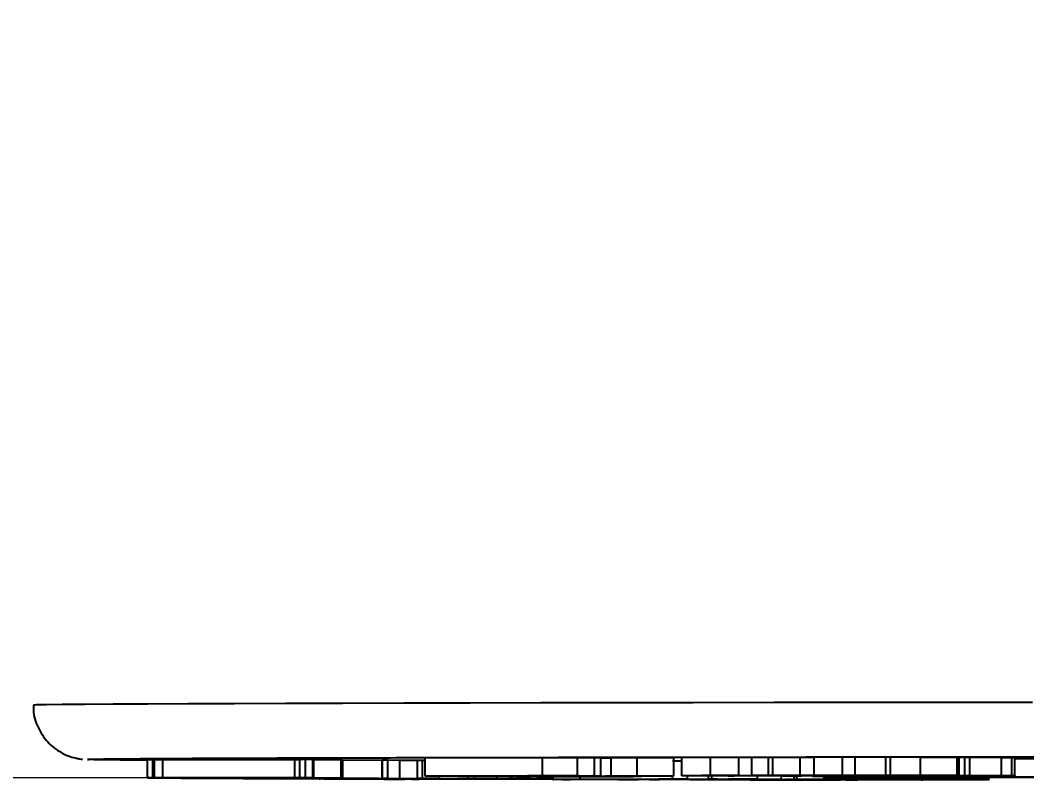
# Model space of a CAD drawing. Header units: millimetres. Extents: x 2278 to 4715, y 679 to 2402.
# Drawn here: x 3269.8 to 3325.5, y 863.6 to 905.6 of the extents above; entities that cross this region are included whole.
import ezdxf

# ---------------------------------------------------------------- set-up
doc = ezdxf.new("R2010")
doc.units = ezdxf.units.MM
doc.layers.add('AM_5', color=3, linetype='Continuous', lineweight=25)
doc.styles.add('SLDTEXTSTYLE1', font='txt.shx', dxfattribs={"width": 0.7, "bigfont": 'gbcbig.shx'})
doc.dimstyles.new('SLDDIMSTYLE12$0', dxfattribs={"dimtxt": 12, "dimasz": 10, "dimexe": 0, "dimexo": 0.0625, "dimgap": 0.875, "dimtad": 1, "dimdec": 1, "dimlfac": 1.8, "dimrnd": 1e-09, "dimzin": 12, "dimdsep": 46, "dimtxsty": 'SLDTEXTSTYLE1', "dimcen": 0.09, "dimdle": 8.16, "dimclrd": 3, "dimclre": 3, "dimadec": 0, "dimazin": 3, "dimtfac": 1, "dimtdec": 1, "dimtofl": 0, "dimtmove": 0, "dimatfit": 3, "dimfxl": 0, "dimfrac": 2, "dimtolj": 1, "dimlwd": 5, "dimlwe": 5, "dimarcsym": 0})

# ---------------------------------------------------------------- blocks, each defined once
blk = doc.blocks.new('*D75')
at = {"layer": 'AM_5', "color": 3, "lineweight": 5, "transparency": 16777216}
blk.add_line((3295.027, 908.865), (3153.981, 908.865), dxfattribs=at)
at = {"layer": 'AM_5', "color": 3, "linetype": 'Continuous', "lineweight": 5, "transparency": 16777216}
for p, q in [((3153.981, 898.865), (3153.981, 873.709)), ((3277.77, 863.709), (3153.981, 863.709))]:
    blk.add_line(p, q, dxfattribs=at)
at = {"layer": 'AM_5', "color": 3, "transparency": 16777216}
for points in [[(3152.314, 898.865), (3155.647, 898.865), (3153.981, 908.865)], [(3152.314, 873.709), (3155.647, 873.709), (3153.981, 863.709)]]:
    blk.add_solid(points, dxfattribs=at)
at = {"layer": 'Defpoints', "color": 0, "transparency": 16777216}
for p in [(3295.09, 908.865), (3153.981, 863.709), (3277.832, 863.709)]:
    blk.add_point(p, dxfattribs=at)
at = {"layer": 'AM_5', "color": 0, "transparency": 16777216, "insert": (3147.106, 886.287), "char_height": 12, "attachment_point": 5, "rotation": 90, "style": 'SLDTEXTSTYLE1'}
blk.add_mtext('\\A1;45', dxfattribs=at)

msp = doc.modelspace()

# ---------------------------------------------------------------- linework, layer by layer
at = {"color": 7, "linetype": 'Continuous', "lineweight": 25}
for p, q in [((3273.522, 864.729), (3273.576, 864.732)), ((3277.133, 864.712), (3276.827, 864.712)), ((3276.827, 863.712), (3276.827, 864.712)), ((3277.197, 864.711), (3277.133, 864.712)), ((3277.133, 863.712), (3277.133, 864.712)), ((3277.197, 864.711), (3277.197, 863.711)), ((3284.987, 864.713), (3277.686, 864.711)), ((3277.686, 863.711), (3277.686, 864.711)), ((3284.987, 863.713), (3284.987, 864.713)), ((3285.565, 864.715), (3285.258, 864.715)), ((3285.258, 863.715), (3285.258, 864.715)), ((3285.975, 864.71), (3285.565, 864.715)), ((3285.565, 863.715), (3285.565, 864.715)), ((3286.031, 864.708), (3285.975, 864.71)), ((3285.975, 863.71), (3285.975, 864.71)), ((3286.034, 863.708), (3286.034, 864.708)), ((3287.535, 863.697), (3287.535, 864.697)), ((3287.638, 863.696), (3287.638, 864.696)), ((3289.802, 864.678), (3287.638, 864.675)), ((3289.802, 863.678), (3289.802, 864.678)), ((3290.095, 864.68), (3289.818, 864.68)), ((3289.818, 863.68), (3289.818, 864.68)), ((3290.781, 864.677), (3290.095, 864.68)), ((3290.095, 864.68), (3290.095, 863.68)), ((3290.781, 863.677), (3290.781, 864.677)), ((3291.758, 864.67), (3290.781, 864.668)), ((3292.035, 864.672), (3291.758, 864.672)), ((3291.758, 863.672), (3291.758, 864.672)), ((3292.18, 864.671), (3292.035, 864.672)), ((3292.035, 863.672), (3292.035, 864.672)), ((3298.67, 864.816), (3292.18, 864.796)), ((3292.18, 863.796), (3292.18, 864.796)), ((3300.602, 864.82), (3298.67, 864.82)), ((3298.67, 863.82), (3298.67, 864.82)), ((3300.602, 863.82), (3300.602, 864.82)), ((3301.555, 864.816), (3300.602, 864.815)), ((3301.555, 863.816), (3301.555, 864.816)), ((3302.474, 864.805), (3301.901, 864.806)), ((3301.901, 863.806), (3301.901, 864.806)), ((3303.902, 864.809), (3302.474, 864.805)), ((3302.474, 863.805), (3302.474, 864.805)), ((3305.929, 864.814), (3303.902, 864.813)), ((3303.902, 863.813), (3303.902, 864.813)), ((3305.929, 863.814), (3305.929, 864.814)), ((3307.963, 864.832), (3306.384, 864.83)), ((3306.384, 863.83), (3306.384, 864.83)), ((3309.525, 864.84), (3307.963, 864.839)), ((3307.963, 863.839), (3307.963, 864.839)), ((3309.525, 863.84), (3309.525, 864.84)), ((3310.239, 864.835), (3309.525, 864.838)), ((3311.174, 864.837), (3310.239, 864.835)), ((3310.239, 863.835), (3310.239, 864.835)), ((3311.405, 864.839), (3311.174, 864.837)), ((3311.174, 863.837), (3311.174, 864.837)), ((3312.928, 864.838), (3311.405, 864.839)), ((3311.405, 863.839), (3311.405, 864.839)), ((3313.688, 864.84), (3312.928, 864.839)), ((3312.928, 863.839), (3312.928, 864.839)), ((3315.253, 864.848), (3313.688, 864.847)), ((3313.688, 863.847), (3313.688, 864.847)), ((3315.253, 863.848), (3315.253, 864.848)), ((3315.967, 864.843), (3315.253, 864.846)), ((3317.659, 864.846), (3315.967, 864.843)), ((3315.967, 863.843), (3315.967, 864.843)), ((3317.914, 864.848), (3317.659, 864.846)), ((3317.659, 863.846), (3317.659, 864.846)), ((3319.578, 864.847), (3317.914, 864.848)), ((3317.914, 863.848), (3317.914, 864.848)), ((3319.578, 863.847), (3319.578, 864.847)), ((3321.717, 864.841), (3321.604, 864.841)), ((3321.604, 863.841), (3321.604, 864.841)), ((3321.717, 863.841), (3321.717, 864.841)), ((3322.023, 864.832), (3321.717, 864.831)), ((3322.293, 864.834), (3322.023, 864.832)), ((3322.023, 863.832), (3322.023, 864.832)), ((3324.057, 864.833), (3322.293, 864.834)), ((3322.293, 863.834), (3322.293, 864.834)), ((3324.057, 863.834), (3324.057, 864.833)), ((3324.628, 863.824), (3324.628, 864.824)), ((3324.792, 863.823), (3324.792, 864.823)), ((3277.218, 863.707), (3276.827, 863.712)), ((3276.827, 863.712), (3277.133, 863.712)), ((3277.133, 863.712), (3277.197, 863.711)), ((3277.507, 863.708), (3277.524, 863.708)), ((3277.686, 863.711), (3284.987, 863.713)), ((3285.133, 863.712), (3277.832, 863.709)), ((3278.68, 863.709), (3278.68, 863.693)), ((3282.132, 863.703), (3282.132, 863.711)), ((3283.089, 863.668), (3282.143, 863.672)), ((3282.143, 863.672), (3282.42, 863.672)), ((3282.42, 863.672), (3282.609, 863.671)), ((3283.366, 863.668), (3283.089, 863.668)), ((3283.178, 863.669), (3283.366, 863.668)), ((3283.191, 863.671), (3289.802, 863.678)), ((3289.575, 863.677), (3283.334, 863.67)), ((3283.366, 863.668), (3283.366, 863.67)), ((3284.532, 863.662), (3289.623, 863.677)), ((3284.532, 863.662), (3284.532, 863.671)), ((3284.674, 863.661), (3284.532, 863.662)), ((3291.933, 863.669), (3284.674, 863.661)), ((3285.314, 863.715), (3285.258, 863.715)), ((3285.258, 863.715), (3285.565, 863.715)), ((3285.565, 863.715), (3285.975, 863.71)), ((3285.975, 863.71), (3285.957, 863.708)), ((3290.781, 863.677), (3286.333, 863.664)), ((3286.333, 863.664), (3286.381, 863.664)), ((3286.381, 863.664), (3291.79, 863.67)), ((3286.381, 863.664), (3286.381, 863.664)), ((3286.532, 863.663), (3286.532, 863.656)), ((3286.876, 863.653), (3286.57, 863.655)), ((3289.146, 863.666), (3289.146, 863.664)), ((3289.623, 863.677), (3289.575, 863.677)), ((3289.96, 863.679), (3289.818, 863.68)), ((3289.818, 863.68), (3290.095, 863.68)), ((3291.606, 863.64), (3289.92, 863.644)), ((3289.92, 863.644), (3290.163, 863.644)), ((3290.095, 863.68), (3290.781, 863.677)), ((3290.163, 863.644), (3290.456, 863.644)), ((3291.07, 863.643), (3296.734, 863.653)), ((3291.558, 863.641), (3291.848, 863.64)), ((3297.213, 863.652), (3291.59, 863.642)), ((3291.848, 863.64), (3291.606, 863.64)), ((3291.946, 863.671), (3291.758, 863.672)), ((3291.758, 863.672), (3292.035, 863.672)), ((3291.783, 863.655), (3291.783, 863.669)), ((3291.79, 863.67), (3291.79, 863.672)), ((3291.848, 863.64), (3291.848, 863.643)), ((3292.035, 863.672), (3292.981, 863.668)), ((3292.18, 863.796), (3298.922, 863.817)), ((3293.048, 863.796), (3292.18, 863.796)), ((3292.703, 863.668), (3292.515, 863.668)), ((3292.981, 863.668), (3292.703, 863.668)), ((3292.981, 863.668), (3292.981, 863.796)), ((3295.321, 863.804), (3293.821, 863.799)), ((3293.985, 863.795), (3293.985, 863.8)), ((3293.985, 863.795), (3293.988, 863.796)), ((3293.988, 863.796), (3293.988, 863.8)), ((3294.33, 863.656), (3296.158, 863.658)), ((3294.484, 863.655), (3294.33, 863.656)), ((3294.545, 863.664), (3294.545, 863.795)), ((3294.925, 863.661), (3294.925, 863.795)), ((3299.952, 863.797), (3295.321, 863.804)), ((3297.291, 863.81), (3295.873, 863.806)), ((3295.873, 863.806), (3300.504, 863.799)), ((3296.158, 863.658), (3296.158, 863.795)), ((3296.158, 863.658), (3299.236, 863.65)), ((3296.872, 863.79), (3298.018, 863.791)), ((3301.922, 863.803), (3297.291, 863.81)), ((3297.407, 863.797), (3297.407, 863.801)), ((3297.959, 863.646), (3297.757, 863.647)), ((3300.602, 863.82), (3297.843, 863.812)), ((3297.843, 863.812), (3301.501, 863.807)), ((3299.236, 863.65), (3297.959, 863.646)), ((3297.967, 863.796), (3297.967, 863.8)), ((3298.018, 863.791), (3298.018, 863.8)), ((3298.018, 863.791), (3299.952, 863.797)), ((3305.929, 863.814), (3298.359, 863.791)), ((3298.922, 863.817), (3298.67, 863.82)), ((3298.67, 863.82), (3300.602, 863.82)), ((3299.236, 863.65), (3299.236, 863.793)), ((3299.25, 863.794), (3299.25, 863.626)), ((3299.87, 863.815), (3299.87, 863.818)), ((3299.87, 863.815), (3301.555, 863.816)), ((3300.504, 863.805), (3300.504, 863.799)), ((3300.504, 863.799), (3301.922, 863.803)), ((3300.731, 863.798), (3300.731, 863.633)), ((3301.901, 863.806), (3302.474, 863.805)), ((3302.474, 863.805), (3304.169, 863.81)), ((3304.936, 863.614), (3302.878, 863.617)), ((3302.878, 863.617), (3303.059, 863.617)), ((3303.059, 863.617), (3303.358, 863.617)), ((3303.681, 863.776), (3303.45, 863.776)), ((3303.681, 863.776), (3303.681, 863.807)), ((3303.902, 863.813), (3305.929, 863.814)), ((3304.169, 863.81), (3303.902, 863.813)), ((3303.984, 863.617), (3308.259, 863.63)), ((3306.642, 863.622), (3304.67, 863.616)), ((3304.816, 863.615), (3304.816, 863.616)), ((3304.816, 863.615), (3305.117, 863.614)), ((3305.117, 863.614), (3304.936, 863.614)), ((3305.117, 863.614), (3305.117, 863.617)), ((3305.855, 863.636), (3305.855, 863.814)), ((3306.384, 863.83), (3309.479, 863.834)), ((3307.244, 863.83), (3306.384, 863.83)), ((3307.97, 863.62), (3306.642, 863.622)), ((3306.691, 863.632), (3306.691, 863.83)), ((3308.944, 863.629), (3306.822, 863.622)), ((3306.822, 863.622), (3307.893, 863.621)), ((3307.854, 863.632), (3307.854, 863.831)), ((3308.11, 863.631), (3307.854, 863.632)), ((3307.854, 863.632), (3308.033, 863.632)), ((3307.893, 863.621), (3307.893, 863.626)), ((3307.963, 863.839), (3309.525, 863.84)), ((3308.033, 863.632), (3308.033, 863.831)), ((3308.033, 863.632), (3310.563, 863.628)), ((3308.442, 863.609), (3308.442, 863.627)), ((3313.109, 863.603), (3308.442, 863.609)), ((3308.442, 863.609), (3308.59, 863.609)), ((3309.235, 863.833), (3308.533, 863.832)), ((3308.59, 863.609), (3308.59, 863.628)), ((3308.59, 863.609), (3308.865, 863.609)), ((3308.934, 863.821), (3308.934, 863.833)), ((3308.934, 863.821), (3309.275, 863.825)), ((3309.142, 863.82), (3308.934, 863.821)), ((3309.525, 863.84), (3309.378, 863.838)), ((3309.378, 863.838), (3310.239, 863.835)), ((3309.476, 863.609), (3313.028, 863.623)), ((3310.168, 863.628), (3309.569, 863.629)), ((3310.103, 863.815), (3322.023, 863.832)), ((3310.961, 863.815), (3310.103, 863.815)), ((3312.071, 863.616), (3310.208, 863.608)), ((3310.226, 863.832), (3310.216, 863.831)), ((3310.239, 863.835), (3311.174, 863.837)), ((3310.42, 863.607), (3310.42, 863.609)), ((3310.42, 863.607), (3311.61, 863.606)), ((3312.974, 863.838), (3310.462, 863.835)), ((3310.462, 863.835), (3310.873, 863.833)), ((3310.563, 863.628), (3310.563, 863.815)), ((3310.717, 863.622), (3311.16, 863.624)), ((3310.873, 863.833), (3310.873, 863.835)), ((3311.174, 863.837), (3311.405, 863.839)), ((3311.369, 863.822), (3319.141, 863.833)), ((3312.232, 863.822), (3311.369, 863.822)), ((3311.405, 863.839), (3312.974, 863.838)), ((3311.61, 863.606), (3311.61, 863.614)), ((3311.894, 863.624), (3311.894, 863.817)), ((3313.396, 863.614), (3312.071, 863.616)), ((3313.76, 863.622), (3312.221, 863.616)), ((3312.221, 863.616), (3313.546, 863.615)), ((3316.927, 863.824), (3312.253, 863.817)), ((3312.99, 863.826), (3312.299, 863.825)), ((3312.585, 863.625), (3312.585, 863.818)), ((3312.814, 863.625), (3312.585, 863.625)), ((3312.585, 863.625), (3312.735, 863.625)), ((3312.735, 863.625), (3312.735, 863.818)), ((3312.735, 863.625), (3317.22, 863.62)), ((3312.928, 863.839), (3315.206, 863.842)), ((3313.789, 863.839), (3312.928, 863.839)), ((3312.974, 863.838), (3312.974, 863.839)), ((3313.028, 863.623), (3313.092, 863.624)), ((3314.579, 863.607), (3313.109, 863.603)), ((3321.06, 863.834), (3313.524, 863.824)), ((3313.546, 863.615), (3313.546, 863.622)), ((3313.593, 863.808), (3313.593, 863.819)), ((3313.801, 863.808), (3313.593, 863.808)), ((3313.87, 863.61), (3313.597, 863.611)), ((3313.597, 863.611), (3313.697, 863.611)), ((3313.663, 863.833), (3313.663, 863.839)), ((3313.688, 863.847), (3315.253, 863.848)), ((3315.336, 863.616), (3313.87, 863.61)), ((3314.063, 863.602), (3314.063, 863.605)), ((3314.063, 863.602), (3314.18, 863.603)), ((3315.989, 863.601), (3314.063, 863.602)), ((3314.18, 863.603), (3314.18, 863.606)), ((3314.18, 863.603), (3314.566, 863.603)), ((3314.229, 863.82), (3314.229, 863.757)), ((3314.229, 863.754), (3314.229, 863.757)), ((3314.229, 863.757), (3324.118, 863.757)), ((3315.27, 863.754), (3314.229, 863.754)), ((3314.229, 863.695), (3314.229, 863.754)), ((3314.229, 863.693), (3314.229, 863.695)), ((3314.229, 863.695), (3315.27, 863.695)), ((3322.307, 863.693), (3314.229, 863.693)), ((3315.65, 863.621), (3314.369, 863.623)), ((3314.4, 863.607), (3314.4, 863.612)), ((3314.4, 863.607), (3314.579, 863.607)), ((3314.566, 863.603), (3314.566, 863.607)), ((3314.579, 863.607), (3314.579, 863.613)), ((3314.646, 863.829), (3314.646, 863.844)), ((3314.872, 863.829), (3314.646, 863.829)), ((3314.908, 863.82), (3314.908, 863.821)), ((3314.908, 863.82), (3316.56, 863.819)), ((3314.912, 863.616), (3314.912, 863.622)), ((3314.912, 863.616), (3315.063, 863.616)), ((3315.063, 863.616), (3315.063, 863.622)), ((3315.063, 863.616), (3315.336, 863.616)), ((3315.253, 863.848), (3315.07, 863.846)), ((3315.07, 863.846), (3315.967, 863.843)), ((3315.174, 863.837), (3315.078, 863.841)), ((3315.155, 863.603), (3317.937, 863.618)), ((3315.155, 863.603), (3315.155, 863.615)), ((3315.27, 863.695), (3315.27, 863.754)), ((3315.336, 863.616), (3315.336, 863.622)), ((3318.07, 863.617), (3315.444, 863.603)), ((3315.721, 863.602), (3315.721, 863.604)), ((3315.721, 863.602), (3316.107, 863.601)), ((3315.967, 863.843), (3317.659, 863.846)), ((3316.107, 863.601), (3315.989, 863.601)), ((3316.56, 863.819), (3316.051, 863.818)), ((3316.107, 863.601), (3316.107, 863.606)), ((3319.578, 863.847), (3316.247, 863.843)), ((3316.56, 863.819), (3316.56, 863.823)), ((3316.877, 863.616), (3316.598, 863.616)), ((3316.688, 863.814), (3316.688, 863.823)), ((3316.837, 863.814), (3316.688, 863.814)), ((3316.83, 863.698), (3316.83, 863.751)), ((3317.22, 863.62), (3316.877, 863.616)), ((3318.869, 863.817), (3316.927, 863.824)), ((3317.22, 863.62), (3317.22, 863.693)), ((3317.37, 863.619), (3317.37, 863.693)), ((3317.37, 863.619), (3317.488, 863.62)), ((3317.659, 863.619), (3317.37, 863.619)), ((3317.488, 863.693), (3317.488, 863.62)), ((3317.488, 863.62), (3318.884, 863.619)), ((3317.659, 863.846), (3317.914, 863.848)), ((3324.057, 863.834), (3317.747, 863.825)), ((3317.747, 863.825), (3319.727, 863.818)), ((3317.914, 863.848), (3319.578, 863.847)), ((3317.937, 863.618), (3317.981, 863.618)), ((3318.638, 863.835), (3317.988, 863.833)), ((3318.166, 863.617), (3318.07, 863.617)), ((3318.927, 863.598), (3318.166, 863.617)), ((3318.884, 863.619), (3318.884, 863.693)), ((3318.884, 863.619), (3319.609, 863.602)), ((3319.216, 863.598), (3318.927, 863.598)), ((3319.141, 863.833), (3319.396, 863.835)), ((3322.271, 863.614), (3319.216, 863.598)), ((3319.396, 863.835), (3321.06, 863.834)), ((3319.596, 863.825), (3319.596, 863.827)), ((3319.686, 863.825), (3319.596, 863.825)), ((3319.609, 863.602), (3319.609, 863.693)), ((3319.609, 863.602), (3319.705, 863.602)), ((3319.705, 863.602), (3319.705, 863.693)), ((3319.705, 863.602), (3321.982, 863.614)), ((3319.707, 863.727), (3319.707, 863.751)), ((3323.514, 863.727), (3319.707, 863.727)), ((3323.669, 863.724), (3319.707, 863.724)), ((3319.707, 863.724), (3319.707, 863.698)), ((3319.727, 863.818), (3319.727, 863.828)), ((3320.072, 863.816), (3320.072, 863.828)), ((3321.267, 863.754), (3323.168, 863.754)), ((3321.267, 863.695), (3321.267, 863.724)), ((3321.267, 863.695), (3322.307, 863.695)), ((3321.319, 863.616), (3321.319, 863.693)), ((3321.705, 863.615), (3321.319, 863.616)), ((3321.319, 863.616), (3321.437, 863.616)), ((3321.437, 863.616), (3321.437, 863.693)), ((3321.437, 863.616), (3323.363, 863.615)), ((3321.604, 863.841), (3321.717, 863.841)), ((3321.982, 863.614), (3322.027, 863.615)), ((3322.023, 863.832), (3322.293, 863.834)), ((3322.293, 863.834), (3324.057, 863.834)), ((3322.307, 863.695), (3322.307, 863.724)), ((3322.307, 863.695), (3322.307, 863.693)), ((3323.246, 863.614), (3322.86, 863.614)), ((3323.363, 863.615), (3323.246, 863.614)), ((3323.363, 863.615), (3323.363, 863.724)), ((3329.236, 863.693), (3323.669, 863.724)), ((3324.118, 863.757), (3324.118, 863.823))]:
    msp.add_line(p, q, dxfattribs=at)
at = {"color": 7, "linetype": 'Continuous', "lineweight": 25, "flags": 128}
msp.add_lwpolyline([(3325.76, 867.878), (3320.889, 867.875), (3316.124, 867.872), (3311.487, 867.868), (3307.003, 867.863), (3302.693, 867.857), (3298.579, 867.851), (3294.681, 867.844), (3291.019, 867.837), (3287.612, 867.829), (3284.475, 867.82), (3281.625, 867.811), (3279.076, 867.802), (3276.841, 867.792), (3274.93, 867.782), (3273.354, 867.772), (3272.119, 867.762), (3271.233, 867.751), (3270.7, 867.74), (3270.522, 867.729), (3270.522, 867.729)], dxfattribs=at)
at = {"color": 7, "linetype": 'Continuous', "lineweight": 25}
for points, knots in [([(3270.543, 867.727), (3270.536, 867.675), (3270.487, 867.301), (3270.703, 866.599), (3271.19, 865.751), (3271.847, 865.201), (3272.434, 864.919), (3272.845, 864.8), (3273.129, 864.752), (3273.2, 864.745), (3273.242, 864.742)], [0, 0, 0, 0, 0.030661, 0.221524, 0.412563, 0.604262, 0.714262, 0.802035, 0.882755, 1, 1, 1, 1]), ([(3276.827, 864.685), (3276.608, 864.686), (3275.653, 864.692), (3274.623, 864.702), (3273.68, 864.716), (3273.574, 864.725), (3273.522, 864.729)], [0, 0, 0, 0, 0.093549, 0.407564, 0.703776, 1, 1, 1, 1]), ([(3273.576, 864.732), (3273.624, 864.736), (3273.73, 864.744), (3274.6, 864.756), (3276.081, 864.77), (3278.256, 864.784), (3281.087, 864.797), (3284.601, 864.81), (3288.755, 864.822), (3293.498, 864.833), (3298.76, 864.843), (3304.452, 864.852), (3310.474, 864.86), (3316.697, 864.866), (3323.063, 864.87), (3329.415, 864.874), (3335.754, 864.875), (3342.022, 864.876), (3348.289, 864.875), (3354.628, 864.874), (3360.98, 864.87), (3367.346, 864.866), (3373.569, 864.86), (3379.592, 864.852), (3385.284, 864.843), (3390.545, 864.833), (3395.288, 864.822), (3399.442, 864.81), (3402.956, 864.797), (3405.787, 864.784), (3407.962, 864.77), (3409.443, 864.756), (3410.315, 864.744), (3410.421, 864.736), (3410.469, 864.732)], [0, 0, 0, 0, 0.023828, 0.053273, 0.084485, 0.115699, 0.147957, 0.180726, 0.213842, 0.247136, 0.28043, 0.313546, 0.346314, 0.378573, 0.409785, 0.440999, 0.470442, 0.499888, 0.529332, 0.558778, 0.58999, 0.621203, 0.653462, 0.68623, 0.719347, 0.752641, 0.785934, 0.819051, 0.851819, 0.884078, 0.915289, 0.946503, 0.975948, 1, 1, 1, 1]), ([(3277.686, 864.711), (3277.617, 864.711), (3277.517, 864.711), (3277.387, 864.711), (3277.304, 864.711), (3277.234, 864.711), (3277.211, 864.711), (3277.197, 864.711)], [0, 0, 0, 0, 0.282258, 0.415886, 0.550305, 0.716557, 1, 1, 1, 1]), ([(3285.315, 864.714), (3285.317, 864.714), (3285.321, 864.714), (3285.275, 864.714), (3285.184, 864.714), (3285.08, 864.713), (3285.007, 864.713), (3284.987, 864.713)], [0, 0, 0, 0, 0.132695, 0.344902, 0.557282, 0.875523, 1, 1, 1, 1]), ([(3287.535, 864.697), (3287.405, 864.698), (3287.161, 864.699), (3286.559, 864.7), (3286.16, 864.7), (3286.034, 864.7)], [0, 0, 0, 0, 0.4404149, 0.8228014, 1, 1, 1, 1]), ([(3287.618, 864.696), (3287.613, 864.696), (3287.606, 864.697), (3287.545, 864.697), (3287.535, 864.697)], [0, 0, 0, 0, 0.830719, 1, 1, 1, 1]), ([(3301.901, 864.806), (3301.867, 864.807), (3301.805, 864.808), (3301.679, 864.81), (3301.594, 864.811), (3301.555, 864.811)], [0, 0, 0, 0, 0.408182, 0.725272, 1, 1, 1, 1]), ([(3306.384, 864.635), (3306.368, 864.635), (3306.272, 864.636), (3306.046, 864.636), (3305.855, 864.636)], [0, 0, 0, 0, 0.156668, 1, 1, 1, 1]), ([(3321.604, 864.841), (3320.935, 864.841), (3320.257, 864.84), (3319.587, 864.841), (3319.578, 864.841)], [0, 0, 0, 0, 0.986687, 1, 1, 1, 1]), ([(3324.628, 864.824), (3324.516, 864.825), (3324.357, 864.825), (3324.126, 864.825), (3324.057, 864.825)], [0, 0, 0, 0, 0.700719, 1, 1, 1, 1]), ([(3324.79, 864.823), (3324.778, 864.823), (3324.751, 864.824), (3324.671, 864.824), (3324.628, 864.824)], [0, 0, 0, 0, 0.457866, 1, 1, 1, 1]), ([(3326.088, 864.756), (3325.981, 864.756), (3325.561, 864.757), (3325.12, 864.757), (3324.792, 864.757)], [0, 0, 0, 0, 0.254888, 1, 1, 1, 1]), ([(3277.197, 863.711), (3277.215, 863.711), (3277.241, 863.711), (3277.335, 863.711), (3277.431, 863.711), (3277.551, 863.711), (3277.64, 863.711), (3277.686, 863.711)], [0, 0, 0, 0, 0.35696, 0.506296, 0.628832, 0.807113, 1, 1, 1, 1]), ([(3282.407, 863.701), (3281.74, 863.701), (3280.678, 863.701), (3279.284, 863.701), (3278.35, 863.703), (3277.638, 863.704), (3277.34, 863.706), (3277.237, 863.707), (3277.218, 863.707)], [0, 0, 0, 0, 0.298114, 0.474394, 0.620068, 0.765882, 0.956507, 1, 1, 1, 1]), ([(3277.832, 863.709), (3277.782, 863.709), (3277.694, 863.709), (3277.592, 863.709), (3277.529, 863.708), (3277.521, 863.708), (3277.516, 863.708)], [0, 0, 0, 0, 0.290202, 0.50382, 0.763034, 1, 1, 1, 1]), ([(3277.524, 863.708), (3277.618, 863.707), (3277.798, 863.705), (3278.475, 863.704), (3279.491, 863.703), (3280.759, 863.703), (3281.694, 863.703), (3282.132, 863.703)], [0, 0, 0, 0, 0.179595, 0.343759, 0.495827, 0.763697, 1, 1, 1, 1]), ([(3278.711, 863.693), (3278.702, 863.693), (3278.661, 863.694), (3278.955, 863.695), (3279.639, 863.697), (3280.856, 863.699), (3281.854, 863.7), (3282.346, 863.7)], [0, 0, 0, 0, 0.036608, 0.183936, 0.408772, 0.708665, 1, 1, 1, 1]), ([(3284.008, 863.688), (3283.353, 863.688), (3282.239, 863.688), (3280.739, 863.688), (3279.751, 863.689), (3279.076, 863.69), (3278.874, 863.691), (3278.77, 863.692)], [0, 0, 0, 0, 0.3332849, 0.5666872, 0.7350111, 0.8630417, 1, 1, 1, 1]), ([(3279.071, 863.692), (3279.04, 863.692), (3278.98, 863.693), (3279.172, 863.694), (3279.631, 863.695), (3280.776, 863.697), (3281.879, 863.698), (3282.629, 863.698)], [0, 0, 0, 0, 0.098439, 0.192959, 0.327087, 0.54288, 1, 1, 1, 1]), ([(3283.725, 863.69), (3283.079, 863.69), (3282.089, 863.69), (3280.801, 863.689), (3280.02, 863.69), (3279.487, 863.69), (3279.193, 863.691), (3279.103, 863.692), (3279.071, 863.692)], [0, 0, 0, 0, 0.386905, 0.5938453, 0.741486, 0.8425466, 0.9443486, 1, 1, 1, 1]), ([(3282.132, 863.703), (3282.792, 863.704), (3283.746, 863.704), (3284.832, 863.705), (3285.416, 863.707), (3285.58, 863.708), (3285.662, 863.708)], [0, 0, 0, 0, 0.452303, 0.653993, 0.826668, 1, 1, 1, 1]), ([(3282.346, 863.7), (3283.002, 863.701), (3284.121, 863.701), (3285.601, 863.701), (3286.572, 863.7), (3287.228, 863.699), (3287.429, 863.698), (3287.535, 863.697)], [0, 0, 0, 0, 0.335879, 0.572344, 0.731569, 0.859032, 1, 1, 1, 1]), ([(3285.948, 863.707), (3285.832, 863.706), (3285.599, 863.705), (3284.767, 863.703), (3283.655, 863.702), (3282.804, 863.702), (3282.407, 863.701)], [0, 0, 0, 0, 0.221306, 0.442951, 0.740483, 1, 1, 1, 1]), ([(3282.609, 863.671), (3282.651, 863.671), (3282.71, 863.671), (3282.836, 863.671), (3282.95, 863.67), (3283.073, 863.671), (3283.152, 863.671), (3283.191, 863.671)], [0, 0, 0, 0, 0.3461, 0.493467, 0.642693, 0.820568, 1, 1, 1, 1]), ([(3282.629, 863.698), (3283.277, 863.699), (3284.272, 863.699), (3285.562, 863.699), (3286.327, 863.699), (3286.834, 863.698), (3287.084, 863.698), (3287.162, 863.697), (3287.185, 863.697)], [0, 0, 0, 0, 0.397346, 0.609831, 0.759517, 0.858592, 0.95839, 1, 1, 1, 1]), ([(3283.334, 863.67), (3283.287, 863.67), (3283.208, 863.67), (3283.131, 863.67), (3283.099, 863.669), (3283.111, 863.669), (3283.156, 863.669), (3283.178, 863.669)], [0, 0, 0, 0, 0.227355, 0.388209, 0.549679, 0.776891, 1, 1, 1, 1]), ([(3287.185, 863.697), (3287.22, 863.697), (3287.288, 863.696), (3287.185, 863.695), (3286.887, 863.694), (3285.92, 863.692), (3284.767, 863.691), (3283.853, 863.691), (3283.725, 863.69)], [0, 0, 0, 0, 0.099013, 0.188639, 0.277978, 0.435263, 0.920804, 1, 1, 1, 1]), ([(3287.535, 863.697), (3287.591, 863.697), (3287.704, 863.695), (3287.425, 863.693), (3286.663, 863.691), (3285.486, 863.69), (3284.465, 863.689), (3284.008, 863.688)], [0, 0, 0, 0, 0.14267, 0.2869, 0.459199, 0.757548, 1, 1, 1, 1]), ([(3284.987, 863.713), (3285.059, 863.713), (3285.163, 863.713), (3285.269, 863.714), (3285.321, 863.714), (3285.335, 863.714), (3285.321, 863.714), (3285.314, 863.715)], [0, 0, 0, 0, 0.3039299, 0.4394116, 0.5752405, 0.7665382, 1, 1, 1, 1]), ([(3285.669, 863.71), (3285.65, 863.71), (3285.613, 863.711), (3285.518, 863.711), (3285.399, 863.712), (3285.304, 863.712), (3285.213, 863.712), (3285.157, 863.712), (3285.133, 863.712)], [0, 0, 0, 0, 0.2921955, 0.5874478, 0.7122589, 0.8180509, 0.9240716, 1, 1, 1, 1]), ([(3285.687, 863.709), (3285.697, 863.709), (3285.716, 863.71), (3285.684, 863.71), (3285.669, 863.71)], [0, 0, 0, 0, 0.508302, 1, 1, 1, 1]), ([(3286.564, 863.656), (3286.559, 863.656), (3286.534, 863.657), (3286.94, 863.659), (3287.813, 863.662), (3288.692, 863.663), (3289.146, 863.664)], [0, 0, 0, 0, 0.075612, 0.323708, 0.651392, 1, 1, 1, 1]), ([(3292.32, 863.653), (3291.737, 863.652), (3290.745, 863.651), (3289.261, 863.651), (3288.19, 863.651), (3287.381, 863.652), (3287.047, 863.653), (3286.876, 863.653)], [0, 0, 0, 0, 0.333528, 0.567546, 0.735799, 0.864912, 1, 1, 1, 1]), ([(3287.138, 863.653), (3287.062, 863.654), (3286.915, 863.654), (3286.939, 863.656), (3287.21, 863.657), (3288.082, 863.659), (3289.038, 863.661), (3289.683, 863.662)], [0, 0, 0, 0, 0.098651, 0.191047, 0.328598, 0.547094, 1, 1, 1, 1]), ([(3291.783, 863.655), (3291.213, 863.654), (3290.339, 863.653), (3289.132, 863.652), (3288.336, 863.652), (3287.739, 863.652), (3287.353, 863.653), (3287.194, 863.653), (3287.138, 863.653)], [0, 0, 0, 0, 0.386956, 0.593793, 0.740338, 0.842099, 0.944778, 1, 1, 1, 1]), ([(3289.146, 863.664), (3289.731, 863.664), (3290.732, 863.665), (3292.201, 863.666), (3293.247, 863.666), (3294.036, 863.665), (3294.37, 863.664), (3294.545, 863.664)], [0, 0, 0, 0, 0.336368, 0.574645, 0.731944, 0.859761, 1, 1, 1, 1]), ([(3289.683, 863.662), (3290.256, 863.663), (3291.132, 863.664), (3292.362, 863.664), (3293.151, 863.665), (3293.731, 863.664), (3294.065, 863.664), (3294.201, 863.663), (3294.239, 863.663)], [0, 0, 0, 0, 0.397528, 0.607391, 0.759995, 0.859904, 0.960457, 1, 1, 1, 1]), ([(3289.802, 863.678), (3289.852, 863.678), (3289.934, 863.678), (3290.017, 863.678), (3290.049, 863.678), (3290.04, 863.679), (3289.993, 863.679), (3289.96, 863.679)], [0, 0, 0, 0, 0.239307, 0.388341, 0.538232, 0.677649, 1, 1, 1, 1]), ([(3290.456, 863.644), (3290.514, 863.644), (3290.595, 863.643), (3290.746, 863.643), (3290.871, 863.643), (3290.981, 863.643), (3291.046, 863.643), (3291.07, 863.643)], [0, 0, 0, 0, 0.362826, 0.512382, 0.662913, 0.871019, 1, 1, 1, 1]), ([(3291.59, 863.642), (3291.544, 863.642), (3291.468, 863.642), (3291.425, 863.642), (3291.429, 863.641), (3291.477, 863.641), (3291.534, 863.641), (3291.558, 863.641)], [0, 0, 0, 0, 0.266956, 0.429529, 0.591357, 0.826533, 1, 1, 1, 1]), ([(3294.239, 863.663), (3294.319, 863.663), (3294.473, 863.662), (3294.508, 863.661), (3294.362, 863.66), (3293.649, 863.658), (3292.68, 863.656), (3291.881, 863.655), (3291.783, 863.655)], [0, 0, 0, 0, 0.099186, 0.189605, 0.279846, 0.434014, 0.930829, 1, 1, 1, 1]), ([(3291.79, 863.67), (3291.84, 863.67), (3291.922, 863.67), (3292.005, 863.67), (3292.037, 863.67), (3292.029, 863.67), (3291.98, 863.671), (3291.946, 863.671)], [0, 0, 0, 0, 0.239079, 0.388006, 0.537788, 0.677074, 1, 1, 1, 1]), ([(3292.515, 863.668), (3292.481, 863.669), (3292.422, 863.669), (3292.293, 863.669), (3292.173, 863.669), (3292.05, 863.669), (3291.974, 863.669), (3291.933, 863.669)], [0, 0, 0, 0, 0.282446, 0.488833, 0.649378, 0.810868, 1, 1, 1, 1]), ([(3294.888, 863.66), (3294.786, 863.659), (3294.512, 863.657), (3293.583, 863.655), (3292.713, 863.654), (3292.32, 863.653)], [0, 0, 0, 0, 0.242788, 0.658331, 1, 1, 1, 1]), ([(3293.821, 863.799), (3293.73, 863.799), (3293.547, 863.799), (3293.273, 863.797), (3293.13, 863.797), (3293.048, 863.796)], [0, 0, 0, 0, 0.297154, 0.594531, 1, 1, 1, 1]), ([(3297.234, 863.795), (3296.938, 863.795), (3296.346, 863.795), (3295.253, 863.795), (3294.467, 863.795), (3293.985, 863.795)], [0, 0, 0, 0, 0.280043, 0.559301, 1, 1, 1, 1]), ([(3293.988, 863.796), (3294.298, 863.796), (3294.918, 863.797), (3295.775, 863.797), (3296.457, 863.798), (3296.974, 863.798), (3297.257, 863.797), (3297.389, 863.797), (3297.407, 863.797)], [0, 0, 0, 0, 0.277873, 0.555831, 0.757162, 0.870741, 0.982618, 1, 1, 1, 1]), ([(3296.847, 863.655), (3296.709, 863.655), (3296.501, 863.656), (3296.145, 863.656), (3295.652, 863.656), (3295.104, 863.656), (3294.655, 863.655), (3294.484, 863.655)], [0, 0, 0, 0, 0.240793, 0.359777, 0.461711, 0.794413, 1, 1, 1, 1]), ([(3294.545, 863.664), (3294.691, 863.663), (3294.912, 863.662), (3294.89, 863.661), (3294.883, 863.661)], [0, 0, 0, 0, 0.659487, 1, 1, 1, 1]), ([(3296.734, 863.653), (3296.772, 863.653), (3296.874, 863.653), (3296.984, 863.654), (3297.05, 863.654), (3297.064, 863.654), (3297.067, 863.654), (3297.049, 863.654), (3296.973, 863.654), (3296.897, 863.655), (3296.847, 863.655)], [0, 0, 0, 0, 0.166709, 0.438609, 0.487323, 0.517206, 0.541802, 0.578816, 0.723084, 1, 1, 1, 1]), ([(3303.45, 863.776), (3303.194, 863.777), (3302.575, 863.78), (3300.316, 863.785), (3298.195, 863.788), (3296.872, 863.79)], [0, 0, 0, 0, 0.209452, 0.506883, 1, 1, 1, 1]), ([(3298.046, 863.651), (3298.017, 863.652), (3297.931, 863.652), (3297.813, 863.652), (3297.711, 863.652), (3297.656, 863.652), (3297.627, 863.652), (3297.551, 863.652), (3297.411, 863.652), (3297.288, 863.652), (3297.213, 863.652)], [0, 0, 0, 0, 0.124093, 0.372351, 0.496838, 0.517541, 0.538485, 0.574939, 0.740211, 1, 1, 1, 1]), ([(3298.044, 863.794), (3298.026, 863.794), (3297.99, 863.794), (3297.865, 863.794), (3297.685, 863.794), (3297.459, 863.794), (3297.31, 863.795), (3297.234, 863.795)], [0, 0, 0, 0, 0.0876057, 0.1756397, 0.4450626, 0.7212942, 1, 1, 1, 1]), ([(3297.407, 863.797), (3297.556, 863.797), (3297.81, 863.796), (3297.971, 863.796), (3298.043, 863.795), (3298.08, 863.795), (3298.054, 863.795), (3298.044, 863.794)], [0, 0, 0, 0, 0.407699, 0.690083, 0.843754, 0.934161, 1, 1, 1, 1]), ([(3297.757, 863.647), (3297.94, 863.647), (3298.199, 863.648), (3298.369, 863.649), (3298.418, 863.649)], [0, 0, 0, 0, 0.710757, 1, 1, 1, 1]), ([(3298.425, 863.65), (3298.428, 863.65), (3298.442, 863.65), (3298.321, 863.651), (3298.154, 863.651), (3298.046, 863.651)], [0, 0, 0, 0, 0.096311, 0.412079, 1, 1, 1, 1]), ([(3298.359, 863.791), (3298.91, 863.79), (3299.929, 863.788), (3301.298, 863.786), (3302.717, 863.782), (3303.406, 863.779), (3303.642, 863.776), (3303.681, 863.776)], [0, 0, 0, 0, 0.221372, 0.409276, 0.596404, 0.933221, 1, 1, 1, 1]), ([(3300.049, 863.621), (3299.857, 863.622), (3299.478, 863.623), (3299.219, 863.625), (3299.254, 863.627), (3299.759, 863.63), (3300.402, 863.632), (3300.731, 863.633)], [0, 0, 0, 0, 0.136914, 0.269244, 0.466964, 0.727179, 1, 1, 1, 1]), ([(3300.248, 863.622), (3300.129, 863.622), (3299.898, 863.623), (3299.748, 863.624), (3299.798, 863.625), (3300.311, 863.628), (3301.019, 863.63), (3301.49, 863.631)], [0, 0, 0, 0, 0.0990027, 0.1927602, 0.3351777, 0.5578285, 1, 1, 1, 1]), ([(3301.501, 863.807), (3301.308, 863.808), (3301.003, 863.81), (3300.482, 863.813), (3300.075, 863.814), (3299.87, 863.815)], [0, 0, 0, 0, 0.46227, 0.729265, 1, 1, 1, 1]), ([(3305.208, 863.625), (3304.753, 863.624), (3303.985, 863.622), (3302.656, 863.62), (3301.602, 863.62), (3300.717, 863.62), (3300.275, 863.621), (3300.049, 863.621)], [0, 0, 0, 0, 0.335274, 0.565807, 0.736276, 0.864906, 1, 1, 1, 1]), ([(3304.449, 863.626), (3304.01, 863.625), (3303.338, 863.623), (3302.323, 863.622), (3301.583, 863.621), (3300.998, 863.621), (3300.561, 863.621), (3300.344, 863.622), (3300.248, 863.622)], [0, 0, 0, 0, 0.388784, 0.594507, 0.742724, 0.84452, 0.93111, 1, 1, 1, 1]), ([(3300.731, 863.633), (3301.189, 863.634), (3301.966, 863.636), (3303.284, 863.637), (3304.311, 863.638), (3305.175, 863.637), (3305.621, 863.637), (3305.855, 863.636)], [0, 0, 0, 0, 0.337884, 0.573603, 0.730566, 0.85906, 1, 1, 1, 1]), ([(3301.555, 863.816), (3301.499, 863.815), (3301.409, 863.814), (3301.461, 863.813), (3301.512, 863.812), (3301.537, 863.811)], [0, 0, 0, 0, 0.451045, 0.724772, 1, 1, 1, 1]), ([(3301.49, 863.631), (3301.933, 863.633), (3302.604, 863.634), (3303.654, 863.636), (3304.383, 863.636), (3304.978, 863.636), (3305.375, 863.636), (3305.565, 863.636), (3305.624, 863.636)], [0, 0, 0, 0, 0.39949, 0.604579, 0.758371, 0.856867, 0.955984, 1, 1, 1, 1]), ([(3301.537, 863.811), (3301.595, 863.811), (3301.699, 863.809), (3301.823, 863.808), (3301.875, 863.806), (3301.901, 863.806)], [0, 0, 0, 0, 0.39149, 0.695584, 1, 1, 1, 1]), ([(3303.358, 863.617), (3303.43, 863.617), (3303.529, 863.616), (3303.678, 863.616), (3303.786, 863.616), (3303.896, 863.617), (3303.953, 863.617), (3303.984, 863.617)], [0, 0, 0, 0, 0.3451215, 0.47825, 0.6125433, 0.7923859, 1, 1, 1, 1]), ([(3305.624, 863.636), (3305.746, 863.635), (3305.977, 863.635), (3306.153, 863.634), (3306.18, 863.633), (3305.831, 863.63), (3305.143, 863.628), (3304.542, 863.626), (3304.449, 863.626)], [0, 0, 0, 0, 0.099608, 0.189208, 0.278687, 0.431625, 0.91232, 1, 1, 1, 1]), ([(3304.67, 863.616), (3304.641, 863.616), (3304.593, 863.616), (3304.576, 863.615), (3304.615, 863.615), (3304.696, 863.615), (3304.78, 863.615), (3304.816, 863.615)], [0, 0, 0, 0, 0.2392653, 0.3980718, 0.5583573, 0.8110269, 1, 1, 1, 1]), ([(3306.634, 863.631), (3306.475, 863.63), (3306.181, 863.628), (3305.514, 863.626), (3305.208, 863.625)], [0, 0, 0, 0, 0.541529, 1, 1, 1, 1]), ([(3305.855, 863.636), (3306.054, 863.636), (3306.455, 863.635), (3306.708, 863.633), (3306.667, 863.632), (3306.651, 863.632)], [0, 0, 0, 0, 0.3813, 0.766294, 1, 1, 1, 1]), ([(3308.533, 863.832), (3308.395, 863.832), (3308.118, 863.831), (3307.678, 863.831), (3307.403, 863.83), (3307.244, 863.83)], [0, 0, 0, 0, 0.297582, 0.595326, 1, 1, 1, 1]), ([(3307.893, 863.621), (3308.152, 863.621), (3308.593, 863.62), (3309.26, 863.62), (3309.808, 863.62), (3310.304, 863.621), (3310.57, 863.622), (3310.717, 863.622)], [0, 0, 0, 0, 0.269335, 0.456647, 0.599702, 0.778351, 1, 1, 1, 1]), ([(3309.479, 863.834), (3309.297, 863.835), (3308.961, 863.836), (3308.454, 863.838), (3308.127, 863.839), (3307.963, 863.839)], [0, 0, 0, 0, 0.369183, 0.684555, 1, 1, 1, 1]), ([(3311.478, 863.621), (3311.262, 863.621), (3310.9, 863.62), (3310.161, 863.619), (3309.437, 863.619), (3308.67, 863.619), (3308.206, 863.62), (3307.97, 863.62)], [0, 0, 0, 0, 0.253557, 0.424716, 0.595645, 0.794239, 1, 1, 1, 1]), ([(3308.259, 863.63), (3308.29, 863.63), (3308.339, 863.63), (3308.362, 863.631), (3308.341, 863.631), (3308.257, 863.631), (3308.167, 863.631), (3308.11, 863.631)], [0, 0, 0, 0, 0.242147, 0.388856, 0.536837, 0.710317, 1, 1, 1, 1]), ([(3308.865, 863.609), (3308.942, 863.609), (3309.052, 863.609), (3309.213, 863.609), (3309.322, 863.609), (3309.412, 863.609), (3309.455, 863.609), (3309.476, 863.609)], [0, 0, 0, 0, 0.350066, 0.499422, 0.650662, 0.830252, 1, 1, 1, 1]), ([(3309.569, 863.629), (3309.499, 863.629), (3309.391, 863.629), (3309.222, 863.629), (3309.098, 863.629), (3309.008, 863.629), (3308.964, 863.629), (3308.944, 863.629)], [0, 0, 0, 0, 0.336259, 0.518412, 0.701425, 0.865829, 1, 1, 1, 1]), ([(3310.116, 863.828), (3310.021, 863.826), (3309.831, 863.824), (3309.374, 863.822), (3309.142, 863.82)], [0, 0, 0, 0, 0.493905, 1, 1, 1, 1]), ([(3309.36, 863.829), (3309.362, 863.829), (3309.396, 863.83), (3309.313, 863.832), (3309.235, 863.833)], [0, 0, 0, 0, 0.05128, 1, 1, 1, 1]), ([(3310.208, 863.608), (3310.185, 863.608), (3310.145, 863.608), (3310.148, 863.608), (3310.19, 863.608), (3310.282, 863.607), (3310.368, 863.607), (3310.42, 863.607)], [0, 0, 0, 0, 0.233621, 0.399553, 0.564983, 0.740199, 1, 1, 1, 1]), ([(3311.197, 863.625), (3311.203, 863.625), (3311.231, 863.625), (3311.094, 863.626), (3310.735, 863.627), (3310.37, 863.628), (3310.168, 863.628)], [0, 0, 0, 0, 0.067979, 0.316164, 0.620975, 1, 1, 1, 1]), ([(3312.299, 863.825), (3312.133, 863.825), (3311.801, 863.826), (3311.102, 863.829), (3310.575, 863.831), (3310.226, 863.832)], [0, 0, 0, 0, 0.25307, 0.506097, 1, 1, 1, 1]), ([(3310.563, 863.628), (3310.883, 863.628), (3311.408, 863.627), (3311.837, 863.625), (3311.939, 863.624), (3311.783, 863.622), (3311.564, 863.621), (3311.478, 863.621)], [0, 0, 0, 0, 0.303232, 0.495993, 0.689194, 0.877678, 1, 1, 1, 1]), ([(3310.873, 863.833), (3311.183, 863.833), (3311.811, 863.834), (3312.606, 863.834), (3313.165, 863.834), (3313.477, 863.834), (3313.602, 863.833), (3313.663, 863.833)], [0, 0, 0, 0, 0.325958, 0.662347, 0.799326, 0.902609, 1, 1, 1, 1]), ([(3312.253, 863.817), (3312.114, 863.817), (3311.837, 863.817), (3311.395, 863.816), (3311.119, 863.815), (3310.961, 863.815)], [0, 0, 0, 0, 0.297206, 0.594593, 1, 1, 1, 1]), ([(3313.087, 863.831), (3312.864, 863.832), (3312.435, 863.832), (3311.728, 863.833), (3311.259, 863.833), (3311.022, 863.833)], [0, 0, 0, 0, 0.350612, 0.672174, 1, 1, 1, 1]), ([(3311.022, 863.833), (3311.203, 863.832), (3311.565, 863.831), (3312.216, 863.829), (3312.698, 863.827), (3312.99, 863.826)], [0, 0, 0, 0, 0.282431, 0.564866, 1, 1, 1, 1]), ([(3311.61, 863.606), (3311.894, 863.606), (3312.378, 863.605), (3313.179, 863.605), (3313.838, 863.606), (3314.22, 863.607), (3314.4, 863.607)], [0, 0, 0, 0, 0.296463, 0.506276, 0.766316, 1, 1, 1, 1]), ([(3313.524, 863.824), (3313.385, 863.824), (3313.108, 863.823), (3312.666, 863.823), (3312.391, 863.822), (3312.232, 863.822)], [0, 0, 0, 0, 0.297214, 0.594601, 1, 1, 1, 1]), ([(3313.096, 863.624), (3313.096, 863.624), (3313.098, 863.624), (3313.067, 863.624), (3312.974, 863.624), (3312.876, 863.624), (3312.814, 863.625)], [0, 0, 0, 0, 0.034336, 0.266425, 0.542953, 1, 1, 1, 1]), ([(3313.776, 863.831), (3313.756, 863.831), (3313.716, 863.831), (3313.621, 863.831), (3313.474, 863.831), (3313.286, 863.831), (3313.154, 863.831), (3313.087, 863.831)], [0, 0, 0, 0, 0.082107, 0.164925, 0.356677, 0.675002, 1, 1, 1, 1]), ([(3313.697, 863.611), (3313.798, 863.611), (3313.938, 863.612), (3313.919, 863.613), (3313.798, 863.614), (3313.605, 863.614), (3313.457, 863.614), (3313.396, 863.614)], [0, 0, 0, 0, 0.4002553, 0.5540467, 0.7092134, 0.880119, 1, 1, 1, 1]), ([(3313.546, 863.615), (3313.68, 863.615), (3313.887, 863.614), (3314.203, 863.614), (3314.461, 863.615), (3314.717, 863.615), (3314.841, 863.616), (3314.912, 863.616)], [0, 0, 0, 0, 0.265228, 0.413113, 0.562281, 0.751044, 1, 1, 1, 1]), ([(3313.593, 863.808), (3313.839, 863.809), (3314.31, 863.812), (3314.766, 863.816), (3314.861, 863.818), (3314.908, 863.82)], [0, 0, 0, 0, 0.35008, 0.672322, 1, 1, 1, 1]), ([(3313.663, 863.833), (3313.73, 863.833), (3313.839, 863.832), (3313.846, 863.832), (3313.823, 863.831), (3313.82, 863.831), (3313.788, 863.831), (3313.776, 863.831)], [0, 0, 0, 0, 0.414992, 0.667292, 0.851809, 0.943552, 1, 1, 1, 1]), ([(3315.206, 863.842), (3315.024, 863.843), (3314.687, 863.844), (3314.175, 863.845), (3313.851, 863.846), (3313.688, 863.847)], [0, 0, 0, 0, 0.369297, 0.684635, 1, 1, 1, 1]), ([(3314.369, 863.623), (3314.305, 863.623), (3314.199, 863.623), (3314.044, 863.623), (3313.929, 863.623), (3313.831, 863.623), (3313.786, 863.623), (3313.76, 863.622)], [0, 0, 0, 0, 0.2946797, 0.4891513, 0.6427246, 0.79668, 1, 1, 1, 1]), ([(3315.078, 863.841), (3314.939, 863.841), (3314.662, 863.84), (3314.221, 863.84), (3313.947, 863.839), (3313.789, 863.839)], [0, 0, 0, 0, 0.297538, 0.595282, 1, 1, 1, 1]), ([(3316.051, 863.818), (3315.829, 863.817), (3315.415, 863.814), (3314.68, 863.811), (3314.095, 863.809), (3313.801, 863.808)], [0, 0, 0, 0, 0.365437, 0.681548, 1, 1, 1, 1]), ([(3314.566, 863.603), (3314.656, 863.603), (3314.78, 863.602), (3314.948, 863.602), (3315.053, 863.603), (3315.118, 863.603), (3315.147, 863.603), (3315.155, 863.603)], [0, 0, 0, 0, 0.388994, 0.538184, 0.687796, 0.914813, 1, 1, 1, 1]), ([(3314.646, 863.829), (3314.803, 863.83), (3315.103, 863.833), (3315.16, 863.836), (3315.187, 863.837)], [0, 0, 0, 0, 0.523773, 1, 1, 1, 1]), ([(3316.028, 863.839), (3315.988, 863.838), (3315.915, 863.835), (3315.506, 863.832), (3315.085, 863.83), (3314.872, 863.829)], [0, 0, 0, 0, 0.386257, 0.690164, 1, 1, 1, 1]), ([(3316.83, 863.751), (3316.82, 863.752), (3316.805, 863.752), (3316.607, 863.753), (3316.346, 863.754), (3315.892, 863.754), (3315.524, 863.754), (3315.27, 863.754)], [0, 0, 0, 0, 0.250411, 0.398556, 0.54744, 0.686236, 1, 1, 1, 1]), ([(3315.27, 863.695), (3315.567, 863.695), (3315.984, 863.695), (3316.457, 863.696), (3316.7, 863.696), (3316.818, 863.697), (3316.826, 863.698), (3316.83, 863.698)], [0, 0, 0, 0, 0.364031, 0.510061, 0.655864, 0.843841, 1, 1, 1, 1]), ([(3315.444, 863.603), (3315.42, 863.603), (3315.392, 863.602), (3315.411, 863.602), (3315.414, 863.602)], [0, 0, 0, 0, 0.839131, 1, 1, 1, 1]), ([(3315.428, 863.602), (3315.445, 863.602), (3315.489, 863.602), (3315.595, 863.602), (3315.684, 863.602), (3315.721, 863.602)], [0, 0, 0, 0, 0.2705737, 0.6892242, 1, 1, 1, 1]), ([(3316.598, 863.616), (3316.591, 863.617), (3316.576, 863.618), (3316.354, 863.62), (3315.978, 863.621), (3315.732, 863.621), (3315.65, 863.621)], [0, 0, 0, 0, 0.333446, 0.670522, 0.890051, 1, 1, 1, 1]), ([(3317.988, 863.833), (3317.818, 863.833), (3317.477, 863.834), (3316.829, 863.837), (3316.34, 863.838), (3316.028, 863.839)], [0, 0, 0, 0, 0.266774, 0.533551, 1, 1, 1, 1]), ([(3316.247, 863.843), (3316.871, 863.842), (3318.123, 863.841), (3319.993, 863.841), (3321.126, 863.841), (3321.604, 863.841)], [0, 0, 0, 0, 0.365081, 0.731832, 1, 1, 1, 1]), ([(3321.137, 863.838), (3320.471, 863.838), (3319.327, 863.839), (3317.762, 863.84), (3316.918, 863.841), (3316.491, 863.841)], [0, 0, 0, 0, 0.407022, 0.699492, 1, 1, 1, 1]), ([(3316.491, 863.841), (3316.67, 863.841), (3317.028, 863.84), (3317.733, 863.837), (3318.28, 863.836), (3318.638, 863.835)], [0, 0, 0, 0, 0.257454, 0.514908, 1, 1, 1, 1]), ([(3316.688, 863.814), (3316.992, 863.814), (3317.539, 863.815), (3318.165, 863.816), (3318.534, 863.816), (3318.708, 863.816), (3318.823, 863.816), (3318.899, 863.816), (3318.931, 863.817), (3318.937, 863.817), (3318.904, 863.817), (3318.876, 863.817), (3318.869, 863.817)], [0, 0, 0, 0, 0.35041, 0.630866, 0.725925, 0.790521, 0.841305, 0.86957, 0.898179, 0.941209, 0.984756, 1, 1, 1, 1]), ([(3319.411, 863.813), (3319.204, 863.813), (3318.785, 863.814), (3317.877, 863.814), (3317.24, 863.814), (3316.837, 863.814)], [0, 0, 0, 0, 0.263652, 0.534652, 1, 1, 1, 1]), ([(3317.977, 863.618), (3317.976, 863.618), (3317.974, 863.618), (3317.934, 863.619), (3317.832, 863.619), (3317.731, 863.619), (3317.659, 863.619)], [0, 0, 0, 0, 0.094648, 0.307424, 0.510271, 1, 1, 1, 1]), ([(3319.727, 863.818), (3319.841, 863.818), (3320.023, 863.817), (3320.101, 863.816), (3319.933, 863.815), (3319.631, 863.814), (3319.411, 863.813)], [0, 0, 0, 0, 0.268227, 0.423788, 0.580622, 1, 1, 1, 1]), ([(3319.596, 863.825), (3320.258, 863.825), (3321.255, 863.826), (3322.587, 863.826), (3323.485, 863.826), (3324.157, 863.825), (3324.489, 863.825), (3324.608, 863.824), (3324.628, 863.824)], [0, 0, 0, 0, 0.381103, 0.574669, 0.765651, 0.888057, 0.981539, 1, 1, 1, 1]), ([(3324.152, 863.823), (3323.52, 863.823), (3322.482, 863.824), (3320.974, 863.825), (3320.117, 863.825), (3319.686, 863.825)], [0, 0, 0, 0, 0.437716, 0.717507, 1, 1, 1, 1]), ([(3319.707, 863.751), (3319.717, 863.751), (3319.734, 863.752), (3319.928, 863.753), (3320.254, 863.754), (3320.715, 863.754), (3321.08, 863.754), (3321.267, 863.754)], [0, 0, 0, 0, 0.212555, 0.375218, 0.538546, 0.763737, 1, 1, 1, 1]), ([(3319.707, 863.698), (3319.718, 863.698), (3319.737, 863.697), (3319.942, 863.696), (3320.289, 863.696), (3320.754, 863.695), (3321.111, 863.695), (3321.267, 863.695)], [0, 0, 0, 0, 0.21541, 0.378382, 0.541893, 0.800389, 1, 1, 1, 1]), ([(3321.717, 863.841), (3321.559, 863.841), (3321.293, 863.84), (3321.122, 863.839), (3321.132, 863.839), (3321.137, 863.838)], [0, 0, 0, 0, 0.431037, 0.72606, 1, 1, 1, 1]), ([(3322.022, 863.615), (3322.022, 863.615), (3322.02, 863.615), (3321.98, 863.615), (3321.877, 863.615), (3321.776, 863.615), (3321.705, 863.615)], [0, 0, 0, 0, 0.094648, 0.307424, 0.510271, 1, 1, 1, 1]), ([(3322.86, 863.614), (3322.794, 863.615), (3322.684, 863.615), (3322.529, 863.615), (3322.419, 863.614), (3322.329, 863.614), (3322.292, 863.614), (3322.271, 863.614)], [0, 0, 0, 0, 0.292493, 0.488495, 0.642099, 0.795375, 1, 1, 1, 1]), ([(3323.168, 863.754), (3323.837, 863.754), (3325.183, 863.754), (3326.991, 863.753), (3328.311, 863.75), (3329.234, 863.747), (3329.542, 863.743), (3329.564, 863.741), (3329.57, 863.741)], [0, 0, 0, 0, 0.196061, 0.394111, 0.547436, 0.700125, 0.928087, 1, 1, 1, 1]), ([(3329.57, 863.741), (3329.539, 863.739), (3329.478, 863.736), (3328.795, 863.732), (3327.448, 863.729), (3325.763, 863.727), (3324.415, 863.727), (3323.637, 863.727), (3323.514, 863.727)], [0, 0, 0, 0, 0.200351, 0.402646, 0.59747, 0.766762, 0.96323, 1, 1, 1, 1]), ([(3324.118, 863.757), (3324.786, 863.757), (3326.021, 863.757), (3327.789, 863.756), (3329.452, 863.754), (3330.971, 863.752), (3332.116, 863.748), (3332.424, 863.744), (3332.443, 863.742), (3332.446, 863.741)], [0, 0, 0, 0, 0.160365, 0.296332, 0.431737, 0.589347, 0.747826, 0.949128, 1, 1, 1, 1]), ([(3324.728, 863.822), (3324.694, 863.822), (3324.604, 863.822), (3324.458, 863.822), (3324.301, 863.823), (3324.202, 863.823), (3324.152, 863.823)], [0, 0, 0, 0, 0.1702702, 0.4642597, 0.7315085, 1, 1, 1, 1]), ([(3324.628, 863.824), (3324.679, 863.824), (3324.784, 863.824), (3324.822, 863.823), (3324.793, 863.823), (3324.75, 863.823), (3324.728, 863.822)], [0, 0, 0, 0, 0.391814, 0.807915, 0.901195, 1, 1, 1, 1])]:
    msp.add_open_spline(points, degree=3, knots=knots, dxfattribs=at)

# ---------------------------------------------------------------- dimensions: what is measured, and where the dimension line sits
at = {"layer": 'AM_5'}
dim = msp.add_linear_dim(base=(3153.981, 863.709), p1=(3295.09, 908.865), p2=(3277.832, 863.709), angle=90, text='45', dimstyle='SLDDIMSTYLE12$0', override={"dimlfac": 1, "dimpost": ''}, dxfattribs=at)
dim.commit()
dim.dimension.update_dxf_attribs({"geometry": '*D75', "text_midpoint": (3147.106, 886.287)})

doc.saveas('drawing.dxf')
